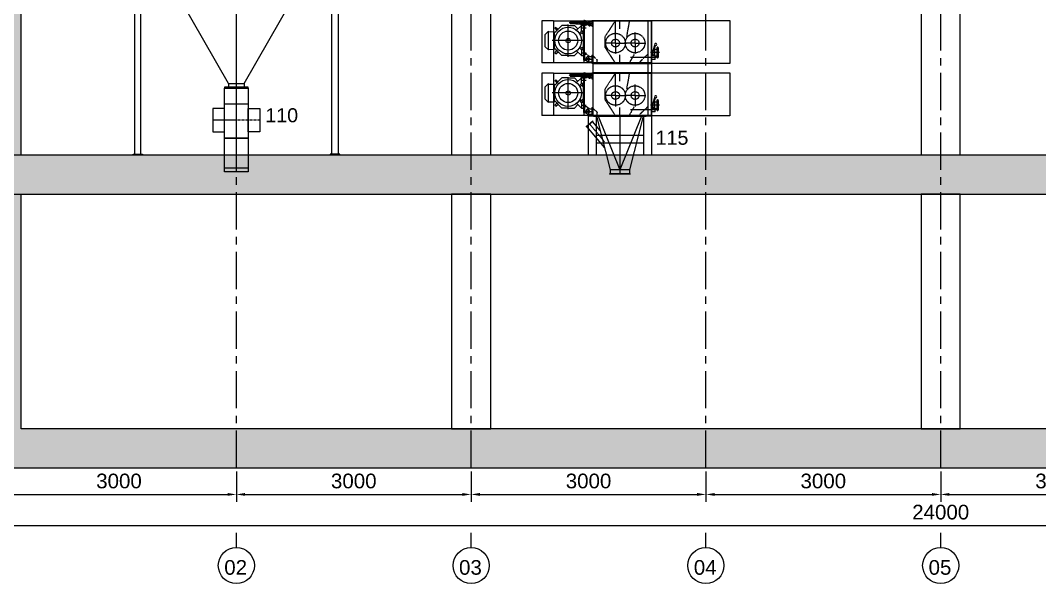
# Model space of a CAD drawing. Header units: millimetres. Extents: x 3220 to 226993, y 817 to 176024.
# Drawn here: x 150205 to 163229, y 14080 to 21279 of the extents above; entities that cross this region are included whole.
import ezdxf

# ---------------------------------------------------------------- set-up
doc = ezdxf.new("R2010")
doc.units = ezdxf.units.MM
for name, pattern in [('AXES', [50.8, 31.75, -6.35, 6.35, -6.35]), ('CENTER', [10.16, 6.35, -1.27, 1.27, -1.27]), ('center_short', [6.875, 4.75, -0.875, 0.375, -0.875]), ('hidden_short', [3.125, 2.25, -0.875])]:
    doc.linetypes.add(name, pattern=pattern)
for name, color, linetype, lineweight in [('Axe', 1, 'AXES', 9), ('DESSIN', 7, 'Continuous', 25), ('MACHINE-AXIS', 1, 'center_short', 18), ('MACHINE-HID', 4, 'hidden_short', 18), ('MACHINE-VIS18', 4, 'Continuous', 18)]:
    doc.layers.add(name, color=color, linetype=linetype, lineweight=lineweight)
doc.layers.add('Cajetín', color=7, linetype='Continuous')
doc.layers.add('Repère', color=76, linetype='Continuous')
doc.layers.add('MACHINE-CLEARANCE', color=1, linetype='Continuous', lineweight=18, plot=False)
doc.styles.add('ARIAL_BOLD', font='arial.ttf')
doc.styles.get("Standard").update_dxf_attribs({"font": 'arial.ttf'})
doc.dimstyles.new('ECHE 75', dxfattribs={"dimscale": 75, "dimtxt": 2.5, "dimasz": 1.5, "dimexe": 1.25, "dimexo": 0.625, "dimgap": 1, "dimtad": 1, "dimdec": 0, "dimtxsty": 'ARIAL_BOLD', "dimcen": 2.5, "dimclrd": 4, "dimclre": 4, "dimclrt": 6, "dimadec": 0, "dimazin": 0, "dimtfac": 1, "dimtdec": 0, "dimtmove": 0, "dimatfit": 3, "dimfxl": 1, "dimlwd": 13, "dimlwe": 13, "dimarcsym": 0})

# ---------------------------------------------------------------- blocks, each defined once
blk = doc.blocks.new('*D599')
at = {"color": 4, "lineweight": 13, "transparency": 16777216}
for p, q in [((149965, 15512), (149965, 15127)), ((152965, 15512), (152965, 15127)), ((150077, 15220), (152852, 15220))]:
    blk.add_line(p, q, dxfattribs=at)
at = {"color": 4, "transparency": 16777216}
for points in [[(150077, 15239), (150077, 15202), (149965, 15220)], [(152852, 15239), (152852, 15202), (152965, 15220)]]:
    blk.add_solid(points, dxfattribs=at)
at = {"layer": 'Defpoints', "color": 0, "transparency": 16777216}
for p in [(149965, 15559), (152965, 15559), (152965, 15220)]:
    blk.add_point(p, dxfattribs=at)
at = {"color": 6, "transparency": 16777216, "insert": (151465, 15391), "char_height": 187.5, "attachment_point": 5, "style": 'ARIAL_BOLD'}
blk.add_mtext('3000', dxfattribs=at)
blk = doc.blocks.new('*D600')
at = {"color": 4, "lineweight": 13, "transparency": 16777216}
for p, q in [((152965, 15512), (152965, 15127)), ((155965, 15512), (155965, 15127)), ((153077, 15220), (155852, 15220))]:
    blk.add_line(p, q, dxfattribs=at)
at = {"color": 4, "transparency": 16777216}
for points in [[(153077, 15239), (153077, 15202), (152965, 15220)], [(155852, 15239), (155852, 15202), (155965, 15220)]]:
    blk.add_solid(points, dxfattribs=at)
at = {"layer": 'Defpoints', "color": 0, "transparency": 16777216}
for p in [(152965, 15559), (155965, 15559), (155965, 15220)]:
    blk.add_point(p, dxfattribs=at)
at = {"color": 6, "transparency": 16777216, "insert": (154465, 15391), "char_height": 187.5, "attachment_point": 5, "style": 'ARIAL_BOLD'}
blk.add_mtext('3000', dxfattribs=at)
blk = doc.blocks.new('*D601')
at = {"color": 4, "lineweight": 13, "transparency": 16777216}
for p, q in [((155965, 15512), (155965, 15127)), ((158965, 15512), (158965, 15127)), ((156077, 15220), (158852, 15220))]:
    blk.add_line(p, q, dxfattribs=at)
at = {"color": 4, "transparency": 16777216}
for points in [[(156077, 15239), (156077, 15202), (155965, 15220)], [(158852, 15239), (158852, 15202), (158965, 15220)]]:
    blk.add_solid(points, dxfattribs=at)
at = {"layer": 'Defpoints', "color": 0, "transparency": 16777216}
for p in [(155965, 15559), (158965, 15559), (158965, 15220)]:
    blk.add_point(p, dxfattribs=at)
at = {"color": 6, "transparency": 16777216, "insert": (157465, 15391), "char_height": 187.5, "attachment_point": 5, "style": 'ARIAL_BOLD'}
blk.add_mtext('3000', dxfattribs=at)
blk = doc.blocks.new('*D602')
at = {"color": 4, "lineweight": 13, "transparency": 16777216}
for p, q in [((158965, 15512), (158965, 15127)), ((161965, 15512), (161965, 15127)), ((159077, 15220), (161852, 15220))]:
    blk.add_line(p, q, dxfattribs=at)
at = {"color": 4, "transparency": 16777216}
for points in [[(159077, 15239), (159077, 15202), (158965, 15220)], [(161852, 15239), (161852, 15202), (161965, 15220)]]:
    blk.add_solid(points, dxfattribs=at)
at = {"layer": 'Defpoints', "color": 0, "transparency": 16777216}
for p in [(158965, 15559), (161965, 15559), (161965, 15220)]:
    blk.add_point(p, dxfattribs=at)
at = {"color": 6, "transparency": 16777216, "insert": (160465, 15391), "char_height": 187.5, "attachment_point": 5, "style": 'ARIAL_BOLD'}
blk.add_mtext('3000', dxfattribs=at)
blk = doc.blocks.new('*D603')
at = {"color": 4, "lineweight": 13, "transparency": 16777216}
for p, q in [((161965, 15512), (161965, 15127)), ((164965, 15512), (164965, 15127)), ((162077, 15220), (164852, 15220))]:
    blk.add_line(p, q, dxfattribs=at)
at = {"color": 4, "transparency": 16777216}
for points in [[(162077, 15239), (162077, 15202), (161965, 15220)], [(164852, 15239), (164852, 15202), (164965, 15220)]]:
    blk.add_solid(points, dxfattribs=at)
at = {"layer": 'Defpoints', "color": 0, "transparency": 16777216}
for p in [(161965, 15559), (164965, 15559), (164965, 15220)]:
    blk.add_point(p, dxfattribs=at)
at = {"color": 6, "transparency": 16777216, "insert": (163465, 15391), "char_height": 187.5, "attachment_point": 5, "style": 'ARIAL_BOLD'}
blk.add_mtext('3000', dxfattribs=at)
blk = doc.blocks.new('*D605')
at = {"color": 4, "lineweight": 13, "transparency": 16777216}
for p, q in [((149965, 15080), (149965, 14729)), ((173965, 15080), (173965, 14729)), ((150077, 14823), (173852, 14823))]:
    blk.add_line(p, q, dxfattribs=at)
at = {"color": 4, "transparency": 16777216}
for points in [[(150077, 14841), (150077, 14804), (149965, 14823)], [(173852, 14841), (173852, 14804), (173965, 14823)]]:
    blk.add_solid(points, dxfattribs=at)
at = {"layer": 'Defpoints', "color": 0, "transparency": 16777216}
for p in [(149965, 15127), (173965, 15127), (173965, 14823)]:
    blk.add_point(p, dxfattribs=at)
at = {"color": 6, "transparency": 16777216, "insert": (161965, 14993), "char_height": 187.5, "attachment_point": 5, "style": 'ARIAL_BOLD'}
blk.add_mtext('24000', dxfattribs=at)
blk = doc.blocks.new('SECTION E-F')
h = blk.add_hatch()
h.set_pattern_fill('AR-CONC', color=256, scale=3)
h.set_pattern_definition([(50, (0, 1000), (546.554, -47.817), [57.15, -628.65]), (355, (0, 1000), (-105.73, 573.17), [45.72, -502.922]), (100.4514, (45.55, 996), (440.824, 525.353), [48.57, -534.271]), (46.1842, (0, 1152.4), (813.237, -126.127), [85.725, -942.975]), (96.6356, (67.8, 1141.9), (712.212, 742.278), [72.855, -801.407]), (351.184, (0, 1152.4), (712.212, 742.278), [68.58, -754.38]), (21, (76.2, 1114.3), (454.843, -306.796), [57.15, -628.65]), (326, (76.2, 1114.3), (185.406, 552.564), [45.72, -502.92]), (71.4514, (114.1, 1088.73), (640.249, 245.768), [48.57, -534.27]), (37.5, (0, 1000), (9.2658, 253.6651), [0, -496.824, 0, -510.54, 0, -504.825]), (7.5, (0, 1000), (200.459, 300.5417), [0, -291.084, 0, -485.394, 0, -192.405]), (327.5, (-169.93, 1000), (406.7718, -17.1862), [0, -190.5, 0, -594.36, 0, -788.67]), (317.5, (-246.13, 1000), (444.3875, 76.2795), [0, -247.65, 0, -394.716, 0, -560.07])])
h.paths.add_polyline_path([(0, 4500), (-250, 4500), (-250, 0), (0, 0)])
h.paths.add_polyline_path([(250, 4500), (0, 4500), (0, 0), (250, 0)])
h.paths.add_polyline_path([(0, 5000), (-250, 5000), (-250, 4500), (0, 4500)])
h.paths.add_polyline_path([(3000, 5000), (0, 5000), (0, 4500), (250, 4500), (3000, 4500)])
h.paths.add_polyline_path([(6000, 5000), (3000, 5000), (3000, 4500), (3250, 4500), (6000, 4500)])
h.paths.add_polyline_path([(9000, 5000), (6000, 5000), (6000, 4500), (6250, 4500), (9000, 4500)])
h.paths.add_polyline_path([(12000, 5000), (9000, 5000), (9000, 4500), (9250, 4500), (12000, 4500)])
h.paths.add_polyline_path([(15000, 5000), (12000, 5000), (12000, 4500), (12250, 4500), (15000, 4500)])
h.paths.add_polyline_path([(24000, 5000), (23750, 5000), (23750, 4500), (24000, 4500)])
h.paths.add_polyline_path([(24250, 5000), (24000, 5000), (24000, 4500), (24250, 4500)])
h.paths.add_polyline_path([(24250, 4500), (24000, 4500), (24000, 0), (24250, 0)])
h.paths.add_polyline_path([(24000, 4500), (23750, 4500), (23750, 0), (24000, 0)])
h.paths.add_polyline_path([(17750, 4500), (17750, 5000), (15000, 5000), (15000, 4500)])
h = blk.add_hatch()
h.set_pattern_fill('AR-CONC', color=256, scale=3)
h.paths.add_polyline_path([(-250, 0), (-1500, 0), (-1500, -500), (-250, -500)])
h.paths.add_polyline_path([(0, 0), (-250, 0), (-250, -500), (0, -500)])
h.paths.add_polyline_path([(250, 0), (0, 0), (0, -500), (250, -500)])
h.paths.add_polyline_path([(3000, 0), (250, 0), (250, -500), (3000, -500)])
h.paths.add_polyline_path([(6000, 0), (3000, 0), (3000, -500), (3250, -500), (6000, -500)])
h.paths.add_polyline_path([(9000, 0), (6000, 0), (6000, -500), (6250, -500), (9000, -500)])
h.paths.add_polyline_path([(12000, 0), (9000, 0), (9000, -500), (9250, -500), (12000, -500)])
h.paths.add_polyline_path([(15000, 0), (14750, 0), (12000, 0), (12000, -500), (15000, -500)])
h.paths.add_polyline_path([(23750, 0), (15000, 0), (15000, -500), (23750, -500)])
h.paths.add_polyline_path([(24000, 0), (23750, 0), (23750, -500), (24000, -500)])
h.paths.add_polyline_path([(24250, 0), (24000, 0), (24000, -500), (24250, -500)])
h.paths.add_polyline_path([(32500, 0), (24250, 0), (24250, -500), (32500, -500)])
h = blk.add_hatch()
h.set_pattern_fill('AR-CONC', color=256, scale=3)
h.paths.add_polyline_path([(0, -500), (-250, -500), (-250, -4000), (0, -4000)])
h.paths.add_polyline_path([(250, -500), (0, -500), (0, -4000), (3000, -4000), (3000, -3500), (2750, -3500), (250, -3500)])
h.paths.add_polyline_path([(6000, -3500), (3000, -3500), (3000, -4000), (6000, -4000)])
h.paths.add_polyline_path([(9000, -3500), (8750, -3500), (6000, -3500), (6000, -4000), (9000, -4000)])
h.paths.add_polyline_path([(12000, -3500), (9000, -3500), (9000, -4000), (12000, -4000)])
h.paths.add_polyline_path([(15000, -3500), (12000, -3500), (12000, -4000), (15000, -4000)])
h.paths.add_polyline_path([(18000, -500), (17750, -500), (17750, -3500), (15000, -3500), (15000, -4000), (18000, -4000)])
h.paths.add_polyline_path([(18250, -500), (18000, -500), (18000, -4000), (18250, -4000)])
for p, q in [((-1500, 0), (32500, 0)), ((-1500, -500), (32500, -500))]:
    blk.add_line(p, q)
for points in [[(250, 0), (250, 4500), (17750, 4500)], [(-250, -500), (-250, -4000), (18250, -4000), (18250, -500)], [(17750, -500), (17750, -3500), (250, -3500), (250, -500)]]:
    blk.add_lwpolyline(points)
for points in [[(5750, 0), (6250, 0), (6250, 4500), (5750, 4500)], [(11750, 0), (12250, 0), (12250, 4500), (11750, 4500)], [(5750, -3500), (6250, -3500), (6250, -500), (5750, -500)], [(11750, -3500), (12250, -3500), (12250, -500), (11750, -500)]]:
    blk.add_lwpolyline(points, close=True)
at = {"layer": 'Axe', "ltscale": 15}
for p, q in [((3000, -4000), (3000, 33324)), ((6000, -4000), (6000, 33324)), ((9000, -4000), (9000, 33324)), ((12000, -4000), (12000, 33324))]:
    blk.add_line(p, q, dxfattribs=at)
blk = doc.blocks.new('DFZL010L')
for p, q in [((-846, 546), (-461, 546)), ((-846, 546), (-846, 404)), ((-635, 531), (-636, 511)), ((-635, 531), (-633, 533)), ((-633, 533), (-634, 509)), ((-633, 533), (-495, 527)), ((-497, 497), (-495, 533)), ((-493, 536), (-495, 533)), ((-494, 525), (-476, 524)), ((-493, 536), (-475, 535)), ((-475, 535), (-474, 532)), ((-475, 496), (-474, 532)), ((-474, 532), (-473, 542)), ((-470, 542), (-473, 542)), ((-470, 543), (-461, 543)), ((-470, 543), (-470, 483)), ((-451, 548), (-461, 548)), ((-461, 548), (-461, 483)), ((-460, 546), (401, 546)), ((-460, 546), (-460, 6)), ((-451, 546), (-451, 548)), ((-346, 550), (-346, 546)), ((-346, 550), (404, 550)), ((401, 546), (401, 6)), ((404, 550), (404, 0)), ((-911, 412), (-954, 371)), ((-911, 172), (-911, 412)), ((-911, 406), (-836, 404)), ((-740, 485), (-836, 389)), ((-836, 189), (-836, 404)), ((-817, 461), (-829, 449)), ((-829, 449), (-823, 442)), ((-823, 442), (-804, 422)), ((-817, 461), (-790, 436)), ((-660, 485), (-740, 485)), ((-660, 485), (-581, 485)), ((-636, 511), (-634, 509)), ((-634, 509), (-496, 503)), ((-581, 485), (-536, 440)), ((-491, 485), (-552, 424)), ((-491, 412), (-517, 386)), ((-465, 412), (-508, 370)), ((-495, 494), (-497, 497)), ((-495, 505), (-476, 504)), ((-495, 494), (-477, 493)), ((-491, 485), (-461, 485)), ((-491, 412), (-491, 485)), ((-461, 412), (-491, 412)), ((-487, 391), (-468, 372)), ((-477, 493), (-475, 496)), ((-476, 482), (-474, 514)), ((-473, 482), (-476, 482)), ((-470, 483), (-461, 483)), ((-461, 485), (-461, 412)), ((-461, 42), (-461, 483)), ((-954, 213), (-954, 371)), ((-468, 372), (-468, 212)), ((-911, 172), (-954, 213)), ((-911, 178), (-836, 181)), ((-846, 181), (-846, 6)), ((-740, 99), (-836, 195)), ((-836, 181), (-836, 189)), ((-829, 136), (-823, 143)), ((-817, 123), (-829, 136)), ((-823, 143), (-804, 163)), ((-817, 123), (-790, 149)), ((-581, 99), (-536, 144)), ((-491, 99), (-552, 160)), ((-491, 172), (-517, 199)), ((-465, 172), (-508, 215)), ((-491, 172), (-491, 99)), ((-461, 172), (-491, 172)), ((-487, 193), (-468, 212)), ((-461, 99), (-461, 172)), ((404, 163), (416, 163)), ((416, 163), (416, 112)), ((416, 160), (418, 160)), ((418, 167), (418, 108)), ((418, 167), (440, 167)), ((425, 167), (449, 233)), ((436, 167), (458, 230)), ((440, 167), (440, 108)), ((440, 154), (445, 154)), ((445, 173), (445, 102)), ((458, 230), (449, 233)), ((452, 180), (474, 180)), ((474, 198), (474, 78)), ((492, 198), (492, 78)), ((401, 6), (-846, 6)), ((-660, 99), (-740, 99)), ((-660, 99), (-581, 99)), ((-491, 99), (-461, 99)), ((-460, 42), (-461, 42)), ((-356, 6), (-356, 5)), ((-356, 5), (-346, 5)), ((-346, 6), (-346, 0)), ((404, 100), (445, 100)), ((404, 112), (416, 112)), ((452, 50), (404, 50)), ((416, 115), (418, 115)), ((418, 108), (440, 108)), ((440, 122), (445, 122)), ((452, 50), (452, 95)), ((452, 95), (474, 95)), ((-346, 0), (404, 0))]:
    blk.add_line(p, q)
for radius in [171, 122, 27.5, 27.5]:
    blk.add_circle((-660, 292), radius)
for centre, radius, start, end in [((-462, 513), 34.3, 159.7856, 195.0196), ((-486, 530), 9.19, 151.8411, 211.8411), ((-483, 530), 9.19, 322.9641, 22.9641), ((-509, 516), 34.3, 339.7856, 15.0196), ((-487, 499), 9.19, 142.9641, 202.9641), ((-484, 499), 9.19, 331.8411, 31.8411), ((-509, 513), 48, 318.7803, 322.923), ((458, 243), 13, 272.6199, 227.3801), ((452, 173), 7, 89.9986, 180), ((483, 198), 9, 0, 181.4533), ((452, 102), 7, 180, 270.0014), ((483, 78), 9, 179.9972, 0)]:
    blk.add_arc(centre, radius, start, end)
at = {"layer": 'MACHINE-AXIS'}
for p, q in [((-649, 522), (-372, 509)), ((-386, 510), (-386, 549)), ((0, 442), (0, 550)), ((-660, 85), (-660, 496)), ((-431, 451), (-496, 451)), ((-386, 510), (-424, 510)), ((-386, 510), (-386, 471)), ((-386, 510), (-346, 510)), ((-55, 260), (-55, 399)), ((195, 260), (195, 399)), ((-454, 292), (-864, 292)), ((-55, 260), (-194, 260)), ((-55, 260), (-55, 121)), ((-55, 260), (84, 260)), ((195, 260), (56, 260)), ((195, 260), (195, 121)), ((195, 260), (334, 260)), ((-431, 133), (-496, 133)), ((506, 138), (391, 138)), ((-400, 55), (-448, 55)), ((-400, 55), (-400, 102)), ((-400, 55), (-400, 8)), ((-400, 55), (-354, 55)), ((0, 0), (0, 108)), ((466, 75), (138, 75))]:
    blk.add_line(p, q, dxfattribs=at)
at = {"layer": 'MACHINE-CLEARANCE', "color": 5}
for p, q in [((-996, 546), (-996, 6)), ((-846, 546), (-996, 546)), ((404, 550), (1404, 550)), ((1404, 550), (1404, 0)), ((-846, 6), (-996, 6)), ((1404, 0), (404, 0))]:
    blk.add_line(p, q, dxfattribs=at)
at = {"layer": 'MACHINE-HID', "color": 3}
for p, q in [((-451, 42), (-451, 546)), ((-442, 543), (-451, 543)), ((-442, 483), (-442, 543)), ((-439, 494), (-437, 530)), ((-437, 530), (-437, 545)), ((-436, 533), (-417, 532)), ((-436, 523), (-418, 522)), ((-417, 532), (-416, 529)), ((-417, 493), (-416, 529)), ((-416, 523), (-407, 523)), ((-386, 530), (-356, 530)), ((-356, 545), (-356, 475)), ((-346, 546), (-346, 6)), ((-55, 550), (-192, 339)), ((-55, 390), (-55, 550)), ((122, 550), (86, 343)), ((359, 550), (359, 0)), ((-846, 404), (-846, 181)), ((-442, 483), (-451, 483)), ((-442, 485), (-439, 485)), ((-439, 485), (-438, 512)), ((-437, 492), (-439, 494)), ((-437, 502), (-419, 501)), ((-437, 492), (-419, 491)), ((-419, 491), (-417, 493)), ((-386, 490), (-356, 490)), ((-356, 475), (-346, 475)), ((-192, 339), (-192, 210)), ((-192, 210), (-56, 0)), ((-460, 42), (-451, 42)), ((-451, 120), (-427, 120)), ((-419, 28), (-451, 42)), ((-446, 40), (-446, 120)), ((-389, 88), (-427, 120)), ((-400, 88), (-356, 88)), ((-400, 22), (-356, 22)), ((-356, 105), (-346, 105)), ((-356, 105), (-356, 6)), ((-346, 100), (-288, 42)), ((-288, 0), (-288, 42)), ((182, 114), (116, 0)), ((359, 119), (236, 0))]:
    blk.add_line(p, q, dxfattribs=at)
at = {"layer": 'MACHINE-HID'}
for p, q in [((-440, 545), (-437, 545)), ((-436, 533), (-437, 530)), ((-346, 545), (-356, 545)), ((-475, 500), (-475, 500))]:
    blk.add_line(p, q, dxfattribs=at)
at = {"layer": 'MACHINE-HID', "color": 3}
for centre, radius in [((-386, 510), 12), ((-386, 510), 10), ((-55, 260), 125), ((-55, 260), 50), ((195, 260), 125), ((195, 260), 50), ((-400, 55), 15), ((-400, 55), 13)]:
    blk.add_circle(centre, radius, dxfattribs=at)
for centre, radius, start, end in [((-404, 513), 48, 138.7162, 141.9557), ((-404, 511), 34.3, 159.7856, 195.0196), ((-451, 513), 34.3, 339.7856, 15.0196), ((-425, 527), 9.19, 322.9641, 22.9641), ((-386, 510), 25, 53.1301, 306.8699), ((-386, 510), 20, 90, 270), ((-430, 496), 9.19, 142.9641, 202.9641), ((-427, 496), 9.19, 331.8411, 31.8411), ((-400, 55), 33, 90, 270)]:
    blk.add_arc(centre, radius, start, end, dxfattribs=at)
at = {"layer": 'MACHINE-HID'}
blk.add_arc((-428, 528), 9.19, 151.8411, 211.8411, dxfattribs=at)
blk = doc.blocks.new('DFZL015L')
for p, q in [((-345.5, 110), (-345.5, 10)), ((-335.5, 120), (394.5, 120)), ((394.5, 0), (-335.5, 0)), ((404.5, 110), (404.5, 10))]:
    blk.add_line(p, q)
for centre, start, end in [((-335.5, 110), 90, 180), ((-335.5, 10), 180, 270), ((394.5, 110), 0, 90), ((394.5, 10), 270, 0)]:
    blk.add_arc(centre, 10, start, end)
at = {"layer": 'MACHINE-HID'}
blk.add_line((359, 120), (359, 0), dxfattribs=at)
blk = doc.blocks.new('DFZL017L')
at = {"color": 7}
for p, q in [((-430, -138), (-345, -66)), ((-430, -139), (-344, -67)), ((-251, -187), (-349, -71)), ((-344, -67), (-345, -66)), ((338, 0), (-338, 0)), ((-338, 0), (-338, -3)), ((-338, -3), (338, -3)), ((-297, -3), (-124, -690)), ((298, -3), (124, -690)), ((338, -3), (338, 0)), ((-430, -138), (-430, -139)), ((-425, -135), (-195, -410)), ((131, -742), (-130, -742)), ((-130, -742), (-130, -745)), ((131, -745), (-130, -745)), ((124, -690), (-124, -690)), ((-124, -690), (-124, -742)), ((124, -690), (124, -742)), ((131, -742), (131, -745))]:
    blk.add_line(p, q, dxfattribs=at)
at = {"layer": 'MACHINE-AXIS'}
for p, q in [((-388, -102), (-195, -332)), ((0, 0), (0, -745))]:
    blk.add_line(p, q, dxfattribs=at)
at = {"layer": 'MACHINE-VIS18', "color": 7}
for p in [(-278, -3), (278, -3)]:
    blk.add_line(p, (0, -690), dxfattribs=at)
blk = doc.blocks.new('sup L')
at = {"color": 252}
for p, q in [((-403, 3), (-303, 3)), ((403, 3), (303, 3)), ((-403, -497, 0), (-303, -497, 0)), ((403, -498, 0), (303, -498, 0))]:
    blk.add_line(p, q, dxfattribs=at)
at = {"layer": 'DESSIN', "color": 252, "ltscale": 2}
for p, q in [((-403, 3), (-403, -497, 0)), ((-303, 3), (-303, -497, 0)), ((303, 3), (303, -498, 0)), ((403, 3), (403, -498, 0)), ((303, -247, 0), (-303, -247, 0)), ((303, -347, 0), (-303, -347, 0))]:
    blk.add_line(p, q, dxfattribs=at)
blk = doc.blocks.new('109 L')
at = {"color": 7}
for p, q in [((-1200, 90), (-1200, 10)), ((-600, 90), (-600, 10))]:
    blk.add_line(p, q, dxfattribs=at)
for p, q in [((200, -10), (-2000, -10)), ((-2000, -10), (-2000, -400)), ((200, -400), (200, -10)), ((-2200, -390), (-2000, -190)), ((400, -390), (200, -190)), ((-2200, -400), (-2200, -390)), ((-2200, -390), (-2000, -390)), ((400, -390), (200, -390)), ((400, -400), (400, -390)), ((-2000, -400), (-2200, -400)), ((-2200, -400), (-2200, -3045)), ((-2120, -3045), (-2120, -400)), ((-2000, -400), (200, -400)), ((-1000, -2140), (-2000, -400)), ((-800, -2140), (200, -400)), ((200, -400), (400, -400)), ((320, -3045), (320, -400)), ((400, -400), (400, -3045)), ((-1000, -2140), (-800, -2140)), ((-1000, -2140), (-1000, -2190)), ((-800, -2140), (-800, -2190)), ((-2200, -3045), (-2120, -3045)), ((400, -3045), (320, -3045))]:
    blk.add_line(p, q)
for points in [[(-2050, -10), (250, -10), (250, 0), (-2050, 0)], [(-1050, -2200), (-750, -2200), (-750, -2190), (-1050, -2190)], [(-2100, -3055), (-2220, -3055), (-2220, -3045), (-2100, -3045)], [(300, -3055), (420, -3055), (420, -3045), (300, -3045)]]:
    blk.add_lwpolyline(points, close=True)
for points in [[(-1250, 100), (-550, 100), (-550, 90), (-1250, 90)], [(-1250, 10), (-550, 10), (-550, 0), (-1250, 0)]]:
    blk.add_lwpolyline(points, close=True, dxfattribs=at)
at = {"layer": 'Axe', "lineweight": -3, "ltscale": 15}
blk.add_line((-900, -2200), (-900, 0), dxfattribs=at)
blk = doc.blocks.new('112 G')
at = {"color": 1, "linetype": 'CENTER', "ltscale": 5}
for p, q in [((0, -1070), (0, 0)), ((300, -410), (-300, -410))]:
    blk.add_line(p, q, dxfattribs=at)
at = {"color": 5}
for p, q in [((-150, -200), (150, -200)), ((-150, -1020), (150, -1020))]:
    blk.add_line(p, q, dxfattribs=at)
for points in [[(150, -640), (-150, -640), (-150, 0), (150, 0)], [(-300, -560), (-150, -560), (-150, -260), (-300, -260)], [(300, -560), (150, -560), (150, -260), (300, -260)], [(150, -1070), (-150, -1070), (-150, -640), (150, -640)]]:
    blk.add_lwpolyline(points, close=True, dxfattribs=at)
blk = doc.blocks.new('110 L')
at = {"color": 0}
blk.add_blockref('112 G', (0, 0), dxfattribs=at)

msp = doc.modelspace()

# ---------------------------------------------------------------- linework, layer by layer
at = {"color": 1, "linetype": 'CENTER', "lineweight": 9}
for p, q in [((152964.8, 14541.3), (152964.8, 14728.8)), ((155964.8, 14541.3), (155964.8, 14728.8)), ((158964.8, 14541.3), (158964.8, 14728.8)), ((161964.8, 14541.3), (161964.8, 14728.8))]:
    msp.add_line(p, q, dxfattribs=at)
at = {"color": 5}
for centre in [(152964.8, 14310.8), (155964.8, 14310.8), (158964.8, 14310.8), (161964.8, 14310.8)]:
    msp.add_circle(centre, 230.5, dxfattribs=at)

# ---------------------------------------------------------------- block references
at = {"color": 4}
msp.add_blockref('SECTION E-F', (149964.8, 19559.3), dxfattribs=at)
at = {"color": 0}
for name, p in [('109 L', (153864.9, 22614.3)), ('110 L', (152964.9, 20414.3))]:
    msp.add_blockref(name, p, dxfattribs=at)
msp.add_blockref('sup L', (157864.8, 20056.3))
at = {"layer": 'Cajetín'}
for p in [(157864.8, 20729.3), (157864.8, 20059.3)]:
    msp.add_blockref('DFZL010L', p, dxfattribs=at)
at = {"layer": 'MACHINE-VIS18'}
msp.add_blockref('DFZL015L', (157864.8, 20609.3), dxfattribs=at)
at = {"layer": 'MACHINE-VIS18', "color": 7}
msp.add_blockref('DFZL017L', (157864.8, 20059.3), dxfattribs=at)

# ---------------------------------------------------------------- texts
at = {"char_height": 187.5, "attachment_point": 5, "style": 'ARIAL_BOLD'}
for s, insert in [('02', (152955.9, 14286.2)), ('03', (155955.9, 14286.2)), ('04', (158955.9, 14286.2)), ('05', (161955.9, 14286.2))]:
    msp.add_mtext(s, dxfattribs=dict(at, insert=insert))
at = {"layer": 'Repère', "char_height": 180, "attachment_point": 1}
for s, insert in [('110', (153334.4, 20156.5)), ('115', (158321.7, 19869.3))]:
    msp.add_mtext_dynamic_manual_height_columns(s, width=631.382, gutter_width=12.5, heights=[0], dxfattribs=dict(at, insert=insert))

# ---------------------------------------------------------------- dimensions: what is measured, and where the dimension line sits
for base, p1, p2, picture, middle in [((152964.8, 15220.4), (149964.8, 15559.3), (152964.8, 15559.3), '*D599', (151464.8, 15391.1)), ((155964.8, 15220.4), (152964.8, 15559.3), (155964.8, 15559.3), '*D600', (154464.8, 15391.1)), ((158964.8, 15220.4), (155964.8, 15559.3), (158964.8, 15559.3), '*D601', (157464.8, 15391.1)), ((161964.8, 15220.4), (158964.8, 15559.3), (161964.8, 15559.3), '*D602', (160464.8, 15391.1)), ((164964.8, 15220.4), (161964.8, 15559.3), (164964.8, 15559.3), '*D603', (163464.8, 15391.1)), ((173964.8, 14822.6), (149964.8, 15126.6), (173964.8, 15126.6), '*D605', (161964.8, 14993.3))]:
    dim = msp.add_linear_dim(base=base, p1=p1, p2=p2, dimstyle='ECHE 75')
    dim.commit()
    dim.dimension.update_dxf_attribs({"geometry": picture, "text_midpoint": middle})

doc.saveas('drawing.dxf')
